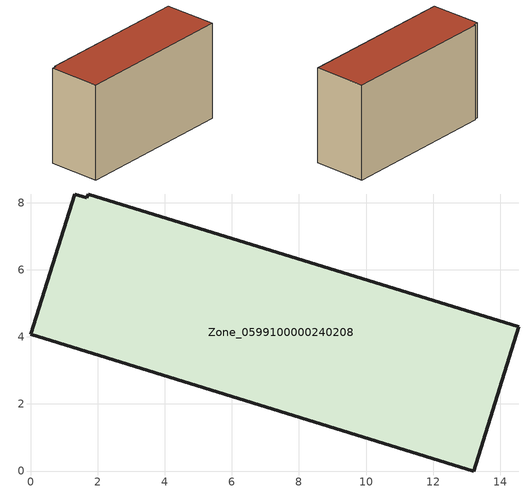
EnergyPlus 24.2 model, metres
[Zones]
Zone_0599100000240208
 floor ground (C_G): 1.71,8.26 14.56,4.3 13.21,0 0,4.07 1.31,8.26 1.68,8.15 z0.62
 wall outside (C_F): 13.21,0 14.56,4.3 1.71,8.26 1.68,8.15 1.31,8.26 0,4.07 13.21,0 z0.62:8.8
 roof outside (C_R): 14.56,4.3 1.71,8.26 1.68,8.15 1.31,8.26 0,4.07 13.21,0 z8.8
[BUILDING]
Pand.0599100000240208: North Axis=0; Terrain=City; Loads Convergence Tolerance Value=0.04; Temperature Convergence Tolerance Value=0.4; Solar Distribution=FullExterior; Maximum Number of Warmup Days=25; Minimum Number of Warmup Days=1
[Site:Location]
Rotterdam.The.Hague.AP_ZH_NLD Design_Conditions: Latitude=51.96; Longitude=4.45; Time Zone=1; Elevation=-4.5
[SITE:GROUNDTEMPERATURE:BUILDINGSURFACE]
18, 18, 18, 18, 18, 18, 18, 18, 18, 18, 18, 18
[MATERIAL] Thermal Absorptance=0.9; Solar Absorptance=0.7; Visible Absorptance=0.7
Name | Roughness | Thickness | Conductivity | Density | Specific Heat
G.TI.1965-1974 | MediumSmooth | 0.15 | 0.882353 | 540 | 1210
F.TI.1965-1974 | Rough | 0.3 | 0.697674 | 1920 | 840
R.TI.1965-1974 | MediumRough | 0.2 | 0.232558 | 1500 | 1000
[CONSTRUCTION]
C_G: G.TI.1965-1974
C_F: F.TI.1965-1974
C_R: R.TI.1965-1974
[ZONE]
Zone_0599100000240208: Type=1; Multiplier=1; Ceiling Height=Autocalculate; Volume=Autocalculate; Floor Area=autocalculate; Part of Total Floor Area=Yes
[ZONEINFILTRATION:DESIGNFLOWRATE]
Infil_Zone_0599100000240208: Zone or ZoneList or Space or SpaceList=Zone_0599100000240208; Schedule=AlwaysOn; Design Flow Rate Calculation Method=Flow/Area; Flow Rate per Floor Area=0.003; Constant Term Coefficient=1; Temperature Term Coefficient=0; Velocity Term Coefficient=0; Velocity Squared Term Coefficient=0
[HVACTEMPLATE:ZONE:IDEALLOADSAIRSYSTEM]
Zone_0599100000240208: Maximum Heating Supply Air Temperature=50; Minimum Cooling Supply Air Temperature=13; Maximum Heating Supply Air Humidity Ratio=0.0156; Minimum Cooling Supply Air Humidity Ratio=0.0077; Heating Limit=NoLimit; Cooling Limit=NoLimit; Dehumidification Control Type=ConstantSensibleHeatRatio; Cooling Sensible Heat Ratio=0.7; Dehumidification Setpoint=60; Humidification Control Type=None; Humidification Setpoint=30; Outdoor Air Method=None; Outdoor Air Flow Rate per Person=0.00944; Outdoor Air Flow Rate per Zone Floor Area=0; Outdoor Air Flow Rate per Zone=0; Demand Controlled Ventilation Type=None; Outdoor Air Economizer Type=NoEconomizer; Heat Recovery Type=None; Sensible Heat Recovery Effectiveness=0.7; Latent Heat Recovery Effectiveness=0.65
[ZONECONTROL:THERMOSTAT]
ThermostatControl_Zone_0599100000240208: Zone or ZoneList=Zone_0599100000240208; Control Type Schedule=DualSetpointControlType; Control 1=Thermostat_Zone_0599100000240208; Temperature Difference Between Cutout And Setpoint=0
[THERMOSTATSETPOINT:DUALSETPOINT]
Thermostat_Zone_0599100000240208: Heating Setpoint Temperature Schedule=HeatingSetpoint_Zone_0599100000240208; Cooling Setpoint Temperature Schedule=CoolingSetpoint_Zone_0599100000240208
[SCHEDULE:COMPACT]
HeatingSetpoint_Zone_0599100000240208: Through: 12/31, For: AllDays, Until: 24:00, 21
CoolingSetpoint_Zone_0599100000240208: Through: 12/31, For: AllDays, Until: 24:00, 24
DualSetpointControlType: Through: 12/31, For: AllDays, Until: 24:00, 4
AlwaysOn: Through: 12/31, For: AllDays, Until: 24:00, 1
